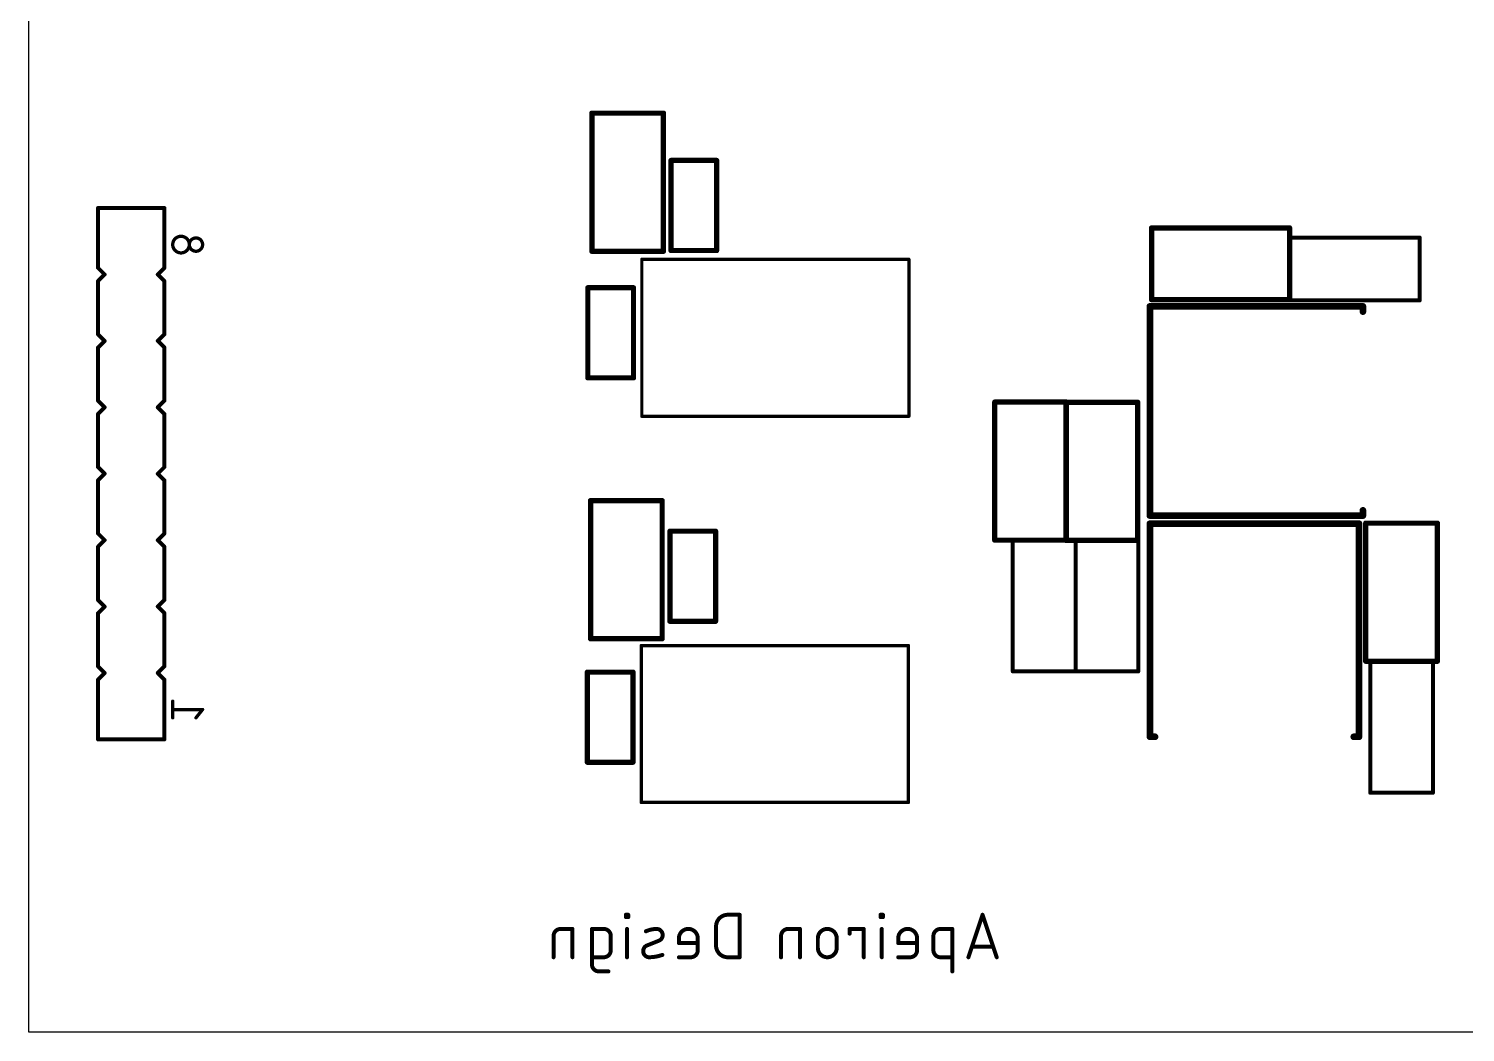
# Model space of a CAD drawing. Extents: x 0 to 96.5, y 0 to 86.8.
# Drawn here: x 0 to 54.9, y 0 to 38.4 of the extents above; entities that cross this region are included whole.
import ezdxf

# ---------------------------------------------------------------- set-up
doc = ezdxf.new("R2010")
doc.units = 0
doc.layers.add('22', color=20, linetype='CONTINUOUS')
doc.layers.add('3', color=63, linetype='CONTINUOUS')

msp = doc.modelspace()

# ---------------------------------------------------------------- linework, layer by layer
at = {"layer": '22'}
for points, const_width in [([(24.28, 35.15), (21.54, 35.15)], 0.2032), ([(21.54, 35.083), (21.54, 29.937)], 0.2032), ([(21.54, 35.15), (21.54, 35.083)], 0.15), ([(24.28, 29.87), (24.28, 35.083)], 0.2032), ([(24.28, 35.083), (24.28, 35.15)], 0.15), ([(26.313, 33.343), (24.567, 33.343)], 0.2), ([(24.567, 33.343), (24.567, 29.897)], 0.2), ([(26.313, 29.897), (26.313, 33.343)], 0.2), ([(2.65, 31.52), (5.19, 31.52)], 0.1524), ([(2.65, 29.234), (2.65, 31.52)], 0.1524), ([(5.19, 31.52), (5.19, 29.234)], 0.1524), ([(48.23, 30.76), (42.95, 30.76)], 0.2032), ([(42.95, 30.76), (42.95, 28.02)], 0.2032), ([(48.23, 28.02), (48.23, 30.76)], 0.2032), ([(53.21, 30.39), (48.21, 30.39)], 0.1524), ([(48.21, 30.39), (48.21, 27.99)], 0.1524), ([(53.21, 27.99), (53.21, 30.39)], 0.1524), ([(21.54, 29.87), (24.28, 29.87)], 0.2032), ([(21.54, 29.937), (21.54, 29.87)], 0.15), ([(24.567, 29.897), (26.313, 29.897)], 0.2), ([(2.904, 28.98), (2.65, 29.234)], 0.1524), ([(5.19, 29.234), (4.936, 28.98)], 0.1524), ([(23.452, 23.56), (23.452, 29.56)], 0.127), ([(23.452, 29.56), (33.668, 29.56)], 0.127), ([(33.668, 29.56), (33.668, 23.56)], 0.127), ([(2.65, 28.726), (2.904, 28.98)], 0.1524), ([(2.65, 26.694), (2.65, 28.726)], 0.1524), ([(4.936, 28.98), (5.19, 28.726)], 0.1524), ([(5.19, 28.726), (5.19, 26.694)], 0.1524), ([(23.133, 28.473), (21.387, 28.473)], 0.2), ([(21.387, 28.473), (21.387, 25.027)], 0.2), ([(23.133, 25.027), (23.133, 28.473)], 0.2), ([(42.95, 28.02), (48.23, 28.02)], 0.2032), ([(48.21, 27.99), (53.21, 27.99)], 0.1524), ([(51.035, 27.76), (42.885, 27.76)], 0.254), ([(42.885, 27.76), (42.885, 19.76)], 0.254), ([(51.035, 27.76), (51.035, 27.56)], 0.254), ([(2.904, 26.44), (2.65, 26.694)], 0.1524), ([(2.65, 26.186), (2.904, 26.44)], 0.1524), ([(5.19, 26.694), (4.936, 26.44)], 0.1524), ([(4.936, 26.44), (5.19, 26.186)], 0.1524), ([(2.65, 24.154), (2.65, 26.186)], 0.1524), ([(5.19, 26.186), (5.19, 24.154)], 0.1524), ([(21.387, 25.027), (23.133, 25.027)], 0.2), ([(2.904, 23.9), (2.65, 24.154)], 0.1524), ([(5.19, 24.154), (4.936, 23.9)], 0.1524), ([(36.9523, 24.1), (36.9523, 18.82)], 0.2032), ([(39.6923, 24.1), (36.9523, 24.1)], 0.2032), ([(39.6823, 24.09), (39.6823, 18.81)], 0.2032), ([(42.4223, 24.09), (39.6823, 24.09)], 0.2032), ([(39.6923, 18.82), (39.6923, 24.1)], 0.2032), ([(42.4223, 18.81), (42.4223, 24.09)], 0.2032), ([(2.65, 23.646), (2.904, 23.9)], 0.1524), ([(2.65, 21.614), (2.65, 23.646)], 0.1524), ([(4.936, 23.9), (5.19, 23.646)], 0.1524), ([(5.19, 23.646), (5.19, 21.614)], 0.1524), ([(33.668, 23.56), (23.452, 23.56)], 0.127), ([(2.904, 21.36), (2.65, 21.614)], 0.1524), ([(2.65, 21.106), (2.904, 21.36)], 0.1524), ([(5.19, 21.614), (4.936, 21.36)], 0.1524), ([(4.936, 21.36), (5.19, 21.106)], 0.1524), ([(2.65, 19.074), (2.65, 21.106)], 0.1524), ([(5.19, 21.106), (5.19, 19.074)], 0.1524), ([(24.23, 20.33), (21.49, 20.33)], 0.2032), ([(21.49, 20.263), (21.49, 15.117)], 0.2032), ([(21.49, 20.33), (21.49, 20.263)], 0.15), ([(24.23, 15.05), (24.23, 20.263)], 0.2032), ([(24.23, 20.263), (24.23, 20.33)], 0.15), ([(42.885, 19.76), (51.035, 19.76)], 0.254), ([(51.035, 19.76), (51.035, 19.96)], 0.254), ([(26.273, 19.163), (24.527, 19.163)], 0.2), ([(24.527, 19.163), (24.527, 15.717)], 0.2), ([(26.273, 15.717), (26.273, 19.163)], 0.2), ([(50.885, 19.45), (42.885, 19.45)], 0.254), ([(42.885, 19.45), (42.885, 11.3)], 0.254), ([(50.885, 11.3), (50.885, 19.45)], 0.254), ([(51.1427, 19.47), (51.1427, 14.19)], 0.2032), ([(53.8827, 19.47), (51.1427, 19.47)], 0.2032), ([(53.8827, 14.19), (53.8827, 19.47)], 0.2032), ([(2.904, 18.82), (2.65, 19.074)], 0.1524), ([(2.65, 18.566), (2.904, 18.82)], 0.1524), ([(5.19, 19.074), (4.936, 18.82)], 0.1524), ([(4.936, 18.82), (5.19, 18.566)], 0.1524), ([(36.9523, 18.82), (39.6923, 18.82)], 0.2032), ([(37.6423, 18.8), (37.6423, 13.8)], 0.1524), ([(40.0423, 18.8), (37.6423, 18.8)], 0.1524), ([(39.6823, 18.81), (42.4223, 18.81)], 0.2032), ([(40.0423, 18.8), (40.0423, 13.8)], 0.1524), ([(42.4423, 18.8), (40.0423, 18.8)], 0.1524), ([(40.0423, 13.8), (40.0423, 18.8)], 0.1524), ([(42.4423, 13.8), (42.4423, 18.8)], 0.1524), ([(2.65, 16.534), (2.65, 18.566)], 0.1524), ([(5.19, 18.566), (5.19, 16.534)], 0.1524), ([(2.904, 16.28), (2.65, 16.534)], 0.1524), ([(5.19, 16.534), (4.936, 16.28)], 0.1524), ([(2.65, 16.026), (2.904, 16.28)], 0.1524), ([(2.65, 13.994), (2.65, 16.026)], 0.1524), ([(4.936, 16.28), (5.19, 16.026)], 0.1524), ([(5.19, 16.026), (5.19, 13.994)], 0.1524), ([(24.527, 15.717), (26.273, 15.717)], 0.2), ([(21.49, 15.05), (24.23, 15.05)], 0.2032), ([(21.49, 15.117), (21.49, 15.05)], 0.15), ([(23.432, 8.79), (23.432, 14.79)], 0.127), ([(23.432, 14.79), (33.648, 14.79)], 0.127), ([(33.648, 14.79), (33.648, 8.79)], 0.127), ([(51.1427, 14.19), (53.8827, 14.19)], 0.2032), ([(2.904, 13.74), (2.65, 13.994)], 0.1524), ([(2.65, 13.486), (2.904, 13.74)], 0.1524), ([(5.19, 13.994), (4.936, 13.74)], 0.1524), ([(4.936, 13.74), (5.19, 13.486)], 0.1524), ([(23.113, 13.773), (21.367, 13.773)], 0.2), ([(21.367, 13.773), (21.367, 10.327)], 0.2), ([(23.113, 10.327), (23.113, 13.773)], 0.2), ([(37.6423, 13.8), (40.0423, 13.8)], 0.1524), ([(40.0423, 13.8), (42.4423, 13.8)], 0.1524), ([(51.3127, 14.16), (51.3127, 9.16)], 0.1524), ([(53.7127, 14.16), (51.3127, 14.16)], 0.1524), ([(53.7127, 9.16), (53.7127, 14.16)], 0.1524), ([(2.65, 11.2), (2.65, 13.486)], 0.1524), ([(5.19, 13.486), (5.19, 11.2)], 0.1524), ([(5.5075, 12.0255), (5.5075, 12.6605)], 0.127), ([(6.6505, 12.343), (5.5075, 12.343)], 0.127), ([(6.3965, 12.0255), (6.6505, 12.343)], 0.127), ([(5.19, 11.2), (2.65, 11.2)], 0.1524), ([(42.885, 11.3), (43.085, 11.3)], 0.254), ([(50.885, 11.3), (50.685, 11.3)], 0.254), ([(21.367, 10.327), (23.113, 10.327)], 0.2), ([(33.648, 8.79), (23.432, 8.79)], 0.127), ([(51.3127, 9.16), (53.7127, 9.16)], 0.1524), ([(22.9315, 4.4938), (22.8412, 4.4938)], 0.1524), ([(22.8412, 4.4938), (22.8412, 4.4035)], 0.1524), ([(22.8412, 4.4035), (22.9315, 4.4035)], 0.1524), ([(22.9315, 4.4035), (22.9315, 4.4938)], 0.1524), ([(27.1936, 4.4938), (26.742, 4.4938)], 0.1524), ([(27.1936, 2.8682), (27.1936, 4.4938)], 0.1524), ([(32.6749, 4.4938), (32.5846, 4.4938)], 0.1524), ([(32.5846, 4.4938), (32.5846, 4.4035)], 0.1524), ([(32.5846, 4.4035), (32.6749, 4.4035)], 0.1524), ([(32.6749, 4.4035), (32.6749, 4.4938)], 0.1524), ([(36.4855, 4.4938), (35.9436, 2.8682)], 0.1524), ([(37.0274, 2.8682), (36.4855, 4.4938)], 0.1524), ([(20.7987, 3.9519), (20.3471, 3.9519)], 0.1524), ([(20.7987, 2.8682), (20.7987, 3.9519)], 0.1524), ([(21.994, 3.9519), (21.5424, 3.9519)], 0.1524), ([(21.5424, 3.9519), (21.5424, 2.5973)], 0.1524), ([(22.8863, 2.8682), (22.8863, 3.9519)], 0.1524), ([(26.2905, 4.0422), (26.2905, 3.3198)], 0.1524), ([(29.5001, 3.9519), (29.0485, 3.9519)], 0.1524), ([(29.5001, 2.8682), (29.5001, 3.9519)], 0.1524), ([(31.9405, 3.9519), (31.3986, 3.9519)], 0.1524), ([(31.3986, 3.9519), (31.3986, 3.7713)], 0.1524), ([(31.9405, 2.8682), (31.9405, 3.9519)], 0.1524), ([(32.6298, 2.8682), (32.6298, 3.9519)], 0.1524), ([(35.3284, 3.9519), (34.8768, 3.9519)], 0.1524), ([(35.3284, 2.3263), (35.3284, 3.9519)], 0.1524), ([(20.0762, 3.681), (20.0762, 2.8682)], 0.1524), ([(22.2649, 3.1391), (22.2649, 3.681)], 0.1524), ([(23.6505, 3.3198), (24.1021, 3.5004)], 0.1524), ([(24.8698, 3.5907), (24.8698, 3.4101)], 0.1524), ([(24.8698, 3.4101), (25.5923, 3.4101)], 0.1524), ([(25.5923, 3.1391), (25.5923, 3.5907)], 0.1524), ([(28.7776, 3.681), (28.7776, 2.8682)], 0.1524), ([(30.1844, 3.5907), (30.1844, 3.2294)], 0.1524), ([(30.9069, 3.2294), (30.9069, 3.5907)], 0.1524), ([(33.2585, 3.5907), (33.2585, 3.4101)], 0.1524), ([(33.2585, 3.4101), (33.981, 3.4101)], 0.1524), ([(33.981, 3.1391), (33.981, 3.5907)], 0.1524), ([(34.6059, 3.681), (34.6059, 3.1391)], 0.1524), ([(36.0791, 3.2746), (36.8919, 3.2746)], 0.1524), ([(21.5424, 2.8682), (21.994, 2.8682)], 0.1524), ([(24.8698, 2.8682), (25.3213, 2.8682)], 0.1524), ([(26.742, 2.8682), (27.1936, 2.8682)], 0.1524), ([(33.2585, 2.8682), (33.7101, 2.8682)], 0.1524), ([(34.8768, 2.8682), (35.3284, 2.8682)], 0.1524), ([(21.8134, 2.3263), (22.1746, 2.3263)], 0.1524)]:
    msp.add_lwpolyline(points, dxfattribs=dict(at, const_width=const_width))
for points, const_width in [([(21.54, 35.2008, 1), (21.54, 35.0992)], 0.1016), ([(21.5908, 35.083, 1), (21.4892, 35.083)], 0.1016), ([(21.5775, 35.15, 1), (21.5025, 35.15)], 0.075), ([(24.3308, 35.083, 1), (24.2292, 35.083)], 0.1016), ([(24.3175, 35.15, 1), (24.2425, 35.15)], 0.075), ([(24.28, 35.0992, 1), (24.28, 35.2008)], 0.1016), ([(21.5025, 35.083, 1), (21.5775, 35.083)], 0.075), ([(24.2425, 35.083, 1), (24.3175, 35.083)], 0.075), ([(24.567, 33.393, 1), (24.567, 33.293)], 0.1), ([(24.617, 33.343, 1), (24.517, 33.343)], 0.1), ([(26.363, 33.343, 1), (26.263, 33.343)], 0.1), ([(26.313, 33.293, 1), (26.313, 33.393)], 0.1), ([(2.65, 31.5581, 1), (2.65, 31.4819)], 0.0762), ([(2.6881, 31.52, 1), (2.6119, 31.52)], 0.0762), ([(5.2281, 31.52, 1), (5.1519, 31.52)], 0.0762), ([(5.19, 31.4819, 1), (5.19, 31.5581)], 0.0762), ([(42.95, 30.8108, 1), (42.95, 30.7092)], 0.1016), ([(43.0008, 30.76, 1), (42.8992, 30.76)], 0.1016), ([(48.2808, 30.76, 1), (48.1792, 30.76)], 0.1016), ([(48.23, 30.7092, 1), (48.23, 30.8108)], 0.1016), ([(5.825, 30.4405, 1), (5.825, 29.8055)], 0.127), ([(5.825, 29.8055, 1), (5.825, 30.4405)], 0.127), ([(5.825, 30.4722, 1), (5.825, 30.4088)], 0.0635), ([(5.825, 30.4088, 1), (5.825, 30.4722)], 0.0635), ([(6.3965, 30.377, 1), (6.3965, 29.869)], 0.127), ([(6.3965, 29.869, 1), (6.3965, 30.377)], 0.127), ([(6.3965, 30.4088, 1), (6.3965, 30.3453)], 0.0635), ([(6.3965, 30.3453, 1), (6.3965, 30.4088)], 0.0635), ([(48.21, 30.4281, 1), (48.21, 30.3519)], 0.0762), ([(48.2481, 30.39, 1), (48.1719, 30.39)], 0.0762), ([(53.2481, 30.39, 1), (53.1719, 30.39)], 0.0762), ([(53.21, 30.3519, 1), (53.21, 30.4281)], 0.0762), ([(5.825, 29.8373, 1), (5.825, 29.7738)], 0.0635), ([(5.825, 29.7738, 1), (5.825, 29.8373)], 0.0635), ([(6.3965, 29.9007, 1), (6.3965, 29.8373)], 0.0635), ([(6.3965, 29.8373, 1), (6.3965, 29.9007)], 0.0635), ([(21.4892, 29.937, 1), (21.5908, 29.937)], 0.1016), ([(21.54, 29.9208, 1), (21.54, 29.8192)], 0.1016), ([(21.5775, 29.937, 1), (21.5025, 29.937)], 0.075), ([(21.5025, 29.87, 1), (21.5775, 29.87)], 0.075), ([(24.2292, 29.87, 1), (24.3308, 29.87)], 0.1016), ([(24.28, 29.8192, 1), (24.28, 29.9208)], 0.1016), ([(24.567, 29.947, 1), (24.567, 29.847)], 0.1), ([(24.517, 29.897, 1), (24.617, 29.897)], 0.1), ([(26.263, 29.897, 1), (26.363, 29.897)], 0.1), ([(26.313, 29.847, 1), (26.313, 29.947)], 0.1), ([(2.6119, 29.234, 1), (2.6881, 29.234)], 0.0762), ([(2.6769, 29.2609, 1), (2.6231, 29.2071)], 0.0762), ([(5.1519, 29.234, 1), (5.2281, 29.234)], 0.0762), ([(5.2169, 29.2071, 1), (5.1631, 29.2609)], 0.0762), ([(23.452, 29.5918, 1), (23.452, 29.5283)], 0.0635), ([(23.4838, 29.56, 1), (23.4203, 29.56)], 0.0635), ([(33.6998, 29.56, 1), (33.6362, 29.56)], 0.0635), ([(33.668, 29.5283, 1), (33.668, 29.5918)], 0.0635), ([(2.6881, 28.726, 1), (2.6119, 28.726)], 0.0762), ([(2.6231, 28.7529, 1), (2.6769, 28.6991)], 0.0762), ([(2.9309, 28.9531, 1), (2.8771, 29.0069)], 0.0762), ([(2.8771, 28.9531, 1), (2.9309, 29.0069)], 0.0762), ([(4.9629, 29.0069, 1), (4.9091, 28.9531)], 0.0762), ([(4.9091, 29.0069, 1), (4.9629, 28.9531)], 0.0762), ([(5.2281, 28.726, 1), (5.1519, 28.726)], 0.0762), ([(5.1631, 28.6991, 1), (5.2169, 28.7529)], 0.0762), ([(21.387, 28.523, 1), (21.387, 28.423)], 0.1), ([(21.437, 28.473, 1), (21.337, 28.473)], 0.1), ([(23.183, 28.473, 1), (23.083, 28.473)], 0.1), ([(23.133, 28.423, 1), (23.133, 28.523)], 0.1), ([(42.95, 28.0708, 1), (42.95, 27.9692)], 0.1016), ([(42.8992, 28.02, 1), (43.0008, 28.02)], 0.1016), ([(48.1792, 28.02, 1), (48.2808, 28.02)], 0.1016), ([(48.21, 28.0281, 1), (48.21, 27.9519)], 0.0762), ([(48.1719, 27.99, 1), (48.2481, 27.99)], 0.0762), ([(48.23, 27.9692, 1), (48.23, 28.0708)], 0.1016), ([(53.1719, 27.99, 1), (53.2481, 27.99)], 0.0762), ([(53.21, 27.9519, 1), (53.21, 28.0281)], 0.0762), ([(42.885, 27.8235, 1), (42.885, 27.6965)], 0.127), ([(42.9485, 27.76, 1), (42.8215, 27.76)], 0.127), ([(51.0985, 27.76, 1), (50.9715, 27.76)], 0.127), ([(50.9715, 27.56, 1), (51.0985, 27.56)], 0.127), ([(51.035, 27.6965, 1), (51.035, 27.8235)], 0.127), ([(2.6119, 26.694, 1), (2.6881, 26.694)], 0.0762), ([(2.6769, 26.7209, 1), (2.6231, 26.6671)], 0.0762), ([(2.9309, 26.4131, 1), (2.8771, 26.4669)], 0.0762), ([(2.8771, 26.4131, 1), (2.9309, 26.4669)], 0.0762), ([(4.9629, 26.4669, 1), (4.9091, 26.4131)], 0.0762), ([(4.9091, 26.4669, 1), (4.9629, 26.4131)], 0.0762), ([(5.1519, 26.694, 1), (5.2281, 26.694)], 0.0762), ([(5.2169, 26.6671, 1), (5.1631, 26.7209)], 0.0762), ([(2.6881, 26.186, 1), (2.6119, 26.186)], 0.0762), ([(2.6231, 26.2129, 1), (2.6769, 26.1591)], 0.0762), ([(5.2281, 26.186, 1), (5.1519, 26.186)], 0.0762), ([(5.1631, 26.1591, 1), (5.2169, 26.2129)], 0.0762), ([(21.387, 25.077, 1), (21.387, 24.977)], 0.1), ([(21.337, 25.027, 1), (21.437, 25.027)], 0.1), ([(23.083, 25.027, 1), (23.183, 25.027)], 0.1), ([(23.133, 24.977, 1), (23.133, 25.077)], 0.1), ([(2.6119, 24.154, 1), (2.6881, 24.154)], 0.0762), ([(2.6769, 24.1809, 1), (2.6231, 24.1271)], 0.0762), ([(5.1519, 24.154, 1), (5.2281, 24.154)], 0.0762), ([(5.2169, 24.1271, 1), (5.1631, 24.1809)], 0.0762), ([(37.0031, 24.1, 1), (36.9015, 24.1)], 0.1016), ([(36.9523, 24.1508, 1), (36.9523, 24.0492)], 0.1016), ([(39.7331, 24.09, 1), (39.6315, 24.09)], 0.1016), ([(39.6823, 24.1408, 1), (39.6823, 24.0392)], 0.1016), ([(39.7431, 24.1, 1), (39.6415, 24.1)], 0.1016), ([(39.6923, 24.0492, 1), (39.6923, 24.1508)], 0.1016), ([(42.4731, 24.09, 1), (42.3715, 24.09)], 0.1016), ([(42.4223, 24.0392, 1), (42.4223, 24.1408)], 0.1016), ([(2.6881, 23.646, 1), (2.6119, 23.646)], 0.0762), ([(2.6231, 23.6729, 1), (2.6769, 23.6191)], 0.0762), ([(2.9309, 23.8731, 1), (2.8771, 23.9269)], 0.0762), ([(2.8771, 23.8731, 1), (2.9309, 23.9269)], 0.0762), ([(4.9629, 23.9269, 1), (4.9091, 23.8731)], 0.0762), ([(4.9091, 23.9269, 1), (4.9629, 23.8731)], 0.0762), ([(5.2281, 23.646, 1), (5.1519, 23.646)], 0.0762), ([(5.1631, 23.6191, 1), (5.2169, 23.6729)], 0.0762), ([(23.452, 23.5918, 1), (23.452, 23.5283)], 0.0635), ([(23.4203, 23.56, 1), (23.4838, 23.56)], 0.0635), ([(33.6362, 23.56, 1), (33.6998, 23.56)], 0.0635), ([(33.668, 23.5283, 1), (33.668, 23.5918)], 0.0635), ([(2.6119, 21.614, 1), (2.6881, 21.614)], 0.0762), ([(2.6769, 21.6409, 1), (2.6231, 21.5871)], 0.0762), ([(2.9309, 21.3331, 1), (2.8771, 21.3869)], 0.0762), ([(4.9629, 21.3869, 1), (4.9091, 21.3331)], 0.0762), ([(5.1519, 21.614, 1), (5.2281, 21.614)], 0.0762), ([(5.2169, 21.5871, 1), (5.1631, 21.6409)], 0.0762), ([(2.6881, 21.106, 1), (2.6119, 21.106)], 0.0762), ([(2.6231, 21.1329, 1), (2.6769, 21.0791)], 0.0762), ([(2.8771, 21.3331, 1), (2.9309, 21.3869)], 0.0762), ([(4.9091, 21.3869, 1), (4.9629, 21.3331)], 0.0762), ([(5.2281, 21.106, 1), (5.1519, 21.106)], 0.0762), ([(5.1631, 21.0791, 1), (5.2169, 21.1329)], 0.0762), ([(21.49, 20.3808, 1), (21.49, 20.2792)], 0.1016), ([(21.5408, 20.263, 1), (21.4392, 20.263)], 0.1016), ([(21.5275, 20.33, 1), (21.4525, 20.33)], 0.075), ([(24.2808, 20.263, 1), (24.1792, 20.263)], 0.1016), ([(24.2675, 20.33, 1), (24.1925, 20.33)], 0.075), ([(24.23, 20.2792, 1), (24.23, 20.3808)], 0.1016), ([(21.4525, 20.263, 1), (21.5275, 20.263)], 0.075), ([(24.1925, 20.263, 1), (24.2675, 20.263)], 0.075), ([(42.885, 19.8235, 1), (42.885, 19.6965)], 0.127), ([(42.8215, 19.76, 1), (42.9485, 19.76)], 0.127), ([(51.0985, 19.96, 1), (50.9715, 19.96)], 0.127), ([(50.9715, 19.76, 1), (51.0985, 19.76)], 0.127), ([(51.035, 19.6965, 1), (51.035, 19.8235)], 0.127), ([(24.527, 19.213, 1), (24.527, 19.113)], 0.1), ([(24.577, 19.163, 1), (24.477, 19.163)], 0.1), ([(26.323, 19.163, 1), (26.223, 19.163)], 0.1), ([(26.273, 19.113, 1), (26.273, 19.213)], 0.1), ([(42.885, 19.5135, 1), (42.885, 19.3865)], 0.127), ([(42.9485, 19.45, 1), (42.8215, 19.45)], 0.127), ([(50.9485, 19.45, 1), (50.8215, 19.45)], 0.127), ([(50.885, 19.3865, 1), (50.885, 19.5135)], 0.127), ([(51.1935, 19.47, 1), (51.0919, 19.47)], 0.1016), ([(51.1427, 19.5208, 1), (51.1427, 19.4192)], 0.1016), ([(53.9335, 19.47, 1), (53.8319, 19.47)], 0.1016), ([(53.8827, 19.4192, 1), (53.8827, 19.5208)], 0.1016), ([(2.6119, 19.074, 1), (2.6881, 19.074)], 0.0762), ([(2.6769, 19.1009, 1), (2.6231, 19.0471)], 0.0762), ([(2.9309, 18.7931, 1), (2.8771, 18.8469)], 0.0762), ([(2.8771, 18.7931, 1), (2.9309, 18.8469)], 0.0762), ([(4.9629, 18.8469, 1), (4.9091, 18.7931)], 0.0762), ([(4.9091, 18.8469, 1), (4.9629, 18.7931)], 0.0762), ([(5.1519, 19.074, 1), (5.2281, 19.074)], 0.0762), ([(5.2169, 19.0471, 1), (5.1631, 19.1009)], 0.0762), ([(36.9523, 18.8708, 1), (36.9523, 18.7692)], 0.1016), ([(36.9015, 18.82, 1), (37.0031, 18.82)], 0.1016), ([(37.6804, 18.8, 1), (37.6042, 18.8)], 0.0762), ([(37.6423, 18.8381, 1), (37.6423, 18.7619)], 0.0762), ([(39.6823, 18.8608, 1), (39.6823, 18.7592)], 0.1016), ([(39.6315, 18.81, 1), (39.7331, 18.81)], 0.1016), ([(39.6415, 18.82, 1), (39.7431, 18.82)], 0.1016), ([(39.6923, 18.7692, 1), (39.6923, 18.8708)], 0.1016), ([(40.0804, 18.8, 1), (40.0042, 18.8)], 0.0762), ([(40.0423, 18.8381, 1), (40.0423, 18.7619)], 0.0762), ([(40.0804, 18.8, 1), (40.0042, 18.8)], 0.0762), ([(40.0423, 18.7619, 1), (40.0423, 18.8381)], 0.0762), ([(42.3715, 18.81, 1), (42.4731, 18.81)], 0.1016), ([(42.4804, 18.8, 1), (42.4042, 18.8)], 0.0762), ([(42.4223, 18.7592, 1), (42.4223, 18.8608)], 0.1016), ([(42.4423, 18.7619, 1), (42.4423, 18.8381)], 0.0762), ([(2.6881, 18.566, 1), (2.6119, 18.566)], 0.0762), ([(2.6231, 18.5929, 1), (2.6769, 18.5391)], 0.0762), ([(5.2281, 18.566, 1), (5.1519, 18.566)], 0.0762), ([(5.1631, 18.5391, 1), (5.2169, 18.5929)], 0.0762), ([(2.6119, 16.534, 1), (2.6881, 16.534)], 0.0762), ([(2.6769, 16.5609, 1), (2.6231, 16.5071)], 0.0762), ([(5.1519, 16.534, 1), (5.2281, 16.534)], 0.0762), ([(5.2169, 16.5071, 1), (5.1631, 16.5609)], 0.0762), ([(2.6881, 16.026, 1), (2.6119, 16.026)], 0.0762), ([(2.6231, 16.0529, 1), (2.6769, 15.9991)], 0.0762), ([(2.9309, 16.2531, 1), (2.8771, 16.3069)], 0.0762), ([(2.8771, 16.2531, 1), (2.9309, 16.3069)], 0.0762), ([(4.9629, 16.3069, 1), (4.9091, 16.2531)], 0.0762), ([(4.9091, 16.3069, 1), (4.9629, 16.2531)], 0.0762), ([(5.2281, 16.026, 1), (5.1519, 16.026)], 0.0762), ([(5.1631, 15.9991, 1), (5.2169, 16.0529)], 0.0762), ([(24.527, 15.767, 1), (24.527, 15.667)], 0.1), ([(24.477, 15.717, 1), (24.577, 15.717)], 0.1), ([(26.223, 15.717, 1), (26.323, 15.717)], 0.1), ([(26.273, 15.667, 1), (26.273, 15.767)], 0.1), ([(21.4392, 15.117, 1), (21.5408, 15.117)], 0.1016), ([(21.49, 15.1008, 1), (21.49, 14.9992)], 0.1016), ([(21.5275, 15.117, 1), (21.4525, 15.117)], 0.075), ([(21.4525, 15.05, 1), (21.5275, 15.05)], 0.075), ([(23.432, 14.8218, 1), (23.432, 14.7583)], 0.0635), ([(23.4638, 14.79, 1), (23.4003, 14.79)], 0.0635), ([(24.1792, 15.05, 1), (24.2808, 15.05)], 0.1016), ([(24.23, 14.9992, 1), (24.23, 15.1008)], 0.1016), ([(33.6798, 14.79, 1), (33.6163, 14.79)], 0.0635), ([(33.648, 14.7583, 1), (33.648, 14.8218)], 0.0635), ([(51.1427, 14.2408, 1), (51.1427, 14.1392)], 0.1016), ([(53.8827, 14.1392, 1), (53.8827, 14.2408)], 0.1016), ([(2.6119, 13.994, 1), (2.6881, 13.994)], 0.0762), ([(2.6769, 14.0209, 1), (2.6231, 13.9671)], 0.0762), ([(2.9309, 13.7131, 1), (2.8771, 13.7669)], 0.0762), ([(2.8771, 13.7131, 1), (2.9309, 13.7669)], 0.0762), ([(4.9629, 13.7669, 1), (4.9091, 13.7131)], 0.0762), ([(4.9091, 13.7669, 1), (4.9629, 13.7131)], 0.0762), ([(5.1519, 13.994, 1), (5.2281, 13.994)], 0.0762), ([(5.2169, 13.9671, 1), (5.1631, 14.0209)], 0.0762), ([(21.367, 13.823, 1), (21.367, 13.723)], 0.1), ([(21.417, 13.773, 1), (21.317, 13.773)], 0.1), ([(23.163, 13.773, 1), (23.063, 13.773)], 0.1), ([(23.113, 13.723, 1), (23.113, 13.823)], 0.1), ([(37.6423, 13.8381, 1), (37.6423, 13.7619)], 0.0762), ([(37.6042, 13.8, 1), (37.6804, 13.8)], 0.0762), ([(40.0423, 13.8381, 1), (40.0423, 13.7619)], 0.0762), ([(40.0042, 13.8, 1), (40.0804, 13.8)], 0.0762), ([(40.0042, 13.8, 1), (40.0804, 13.8)], 0.0762), ([(40.0423, 13.7619, 1), (40.0423, 13.8381)], 0.0762), ([(42.4042, 13.8, 1), (42.4804, 13.8)], 0.0762), ([(42.4423, 13.7619, 1), (42.4423, 13.8381)], 0.0762), ([(51.0919, 14.19, 1), (51.1935, 14.19)], 0.1016), ([(51.3508, 14.16, 1), (51.2746, 14.16)], 0.0762), ([(51.3127, 14.1981, 1), (51.3127, 14.1219)], 0.0762), ([(53.7508, 14.16, 1), (53.6746, 14.16)], 0.0762), ([(53.7127, 14.1219, 1), (53.7127, 14.1981)], 0.0762), ([(53.8319, 14.19, 1), (53.9335, 14.19)], 0.1016), ([(2.6881, 13.486, 1), (2.6119, 13.486)], 0.0762), ([(2.6231, 13.5129, 1), (2.6769, 13.4591)], 0.0762), ([(5.2281, 13.486, 1), (5.1519, 13.486)], 0.0762), ([(5.1631, 13.4591, 1), (5.2169, 13.5129)], 0.0762), ([(5.5393, 12.6605, 1), (5.4758, 12.6605)], 0.0635), ([(5.5075, 12.3748, 1), (5.5075, 12.3112)], 0.0635), ([(6.6753, 12.3232, 1), (6.6257, 12.3628)], 0.0635), ([(6.6505, 12.3112, 1), (6.6505, 12.3748)], 0.0635), ([(5.4758, 12.0255, 1), (5.5393, 12.0255)], 0.0635), ([(6.3717, 12.0453, 1), (6.4213, 12.0057)], 0.0635), ([(2.65, 11.2381, 1), (2.65, 11.1619)], 0.0762), ([(2.6119, 11.2, 1), (2.6881, 11.2)], 0.0762), ([(5.1519, 11.2, 1), (5.2281, 11.2)], 0.0762), ([(5.19, 11.1619, 1), (5.19, 11.2381)], 0.0762), ([(42.885, 11.3635, 1), (42.885, 11.2365)], 0.127), ([(42.8215, 11.3, 1), (42.9485, 11.3)], 0.127), ([(43.085, 11.2365, 1), (43.085, 11.3635)], 0.127), ([(50.685, 11.3635, 1), (50.685, 11.2365)], 0.127), ([(50.8215, 11.3, 1), (50.9485, 11.3)], 0.127), ([(50.885, 11.2365, 1), (50.885, 11.3635)], 0.127), ([(21.367, 10.377, 1), (21.367, 10.277)], 0.1), ([(21.317, 10.327, 1), (21.417, 10.327)], 0.1), ([(23.063, 10.327, 1), (23.163, 10.327)], 0.1), ([(23.113, 10.277, 1), (23.113, 10.377)], 0.1), ([(23.432, 8.8218, 1), (23.432, 8.7583)], 0.0635), ([(23.4003, 8.79, 1), (23.4638, 8.79)], 0.0635), ([(33.6163, 8.79, 1), (33.6798, 8.79)], 0.0635), ([(33.648, 8.7583, 1), (33.648, 8.8218)], 0.0635), ([(51.3127, 9.1981, 1), (51.3127, 9.1219)], 0.0762), ([(51.2746, 9.16, 1), (51.3508, 9.16)], 0.0762), ([(53.6746, 9.16, 1), (53.7508, 9.16)], 0.0762), ([(53.7127, 9.1219, 1), (53.7127, 9.1981)], 0.0762), ([(22.8412, 4.5319, 1), (22.8412, 4.4557)], 0.0762), ([(22.8793, 4.4938, 1), (22.8031, 4.4938)], 0.0762), ([(22.8412, 4.4416, 1), (22.8412, 4.3654)], 0.0762), ([(22.8031, 4.4035, 1), (22.8793, 4.4035)], 0.0762), ([(22.9696, 4.4938, 1), (22.8934, 4.4938)], 0.0762), ([(22.8934, 4.4035, 1), (22.9696, 4.4035)], 0.0762), ([(22.9315, 4.4557, 1), (22.9315, 4.5319)], 0.0762), ([(22.9315, 4.3654, 1), (22.9315, 4.4416)], 0.0762), ([(26.742, 4.4938, 0.4142), (26.2905, 4.0422)], 0.1524), ([(26.742, 4.5319, 1), (26.742, 4.4557)], 0.0762), ([(26.742, 4.4557, 1), (26.742, 4.5319)], 0.0762), ([(27.2317, 4.4938, 1), (27.1555, 4.4938)], 0.0762), ([(27.1936, 4.4557, 1), (27.1936, 4.5319)], 0.0762), ([(32.5846, 4.5319, 1), (32.5846, 4.4557)], 0.0762), ([(32.6227, 4.4938, 1), (32.5465, 4.4938)], 0.0762), ([(32.5846, 4.4416, 1), (32.5846, 4.3654)], 0.0762), ([(32.5465, 4.4035, 1), (32.6227, 4.4035)], 0.0762), ([(32.713, 4.4938, 1), (32.6368, 4.4938)], 0.0762), ([(32.6368, 4.4035, 1), (32.713, 4.4035)], 0.0762), ([(32.6749, 4.4557, 1), (32.6749, 4.5319)], 0.0762), ([(32.6749, 4.3654, 1), (32.6749, 4.4416)], 0.0762), ([(36.5216, 4.5058, 1), (36.4493, 4.4818)], 0.0762), ([(36.5216, 4.4818, 1), (36.4493, 4.5058)], 0.0762), ([(20.3471, 3.9519, 0.4142), (20.0762, 3.681)], 0.1524), ([(20.3471, 3.99, 1), (20.3471, 3.9138)], 0.0762), ([(20.3471, 3.9138, 1), (20.3471, 3.99)], 0.0762), ([(20.8368, 3.9519, 1), (20.7606, 3.9519)], 0.0762), ([(20.7987, 3.9138, 1), (20.7987, 3.99)], 0.0762), ([(21.5424, 3.99, 1), (21.5424, 3.9138)], 0.0762), ([(21.5805, 3.9519, 1), (21.5043, 3.9519)], 0.0762), ([(22.2649, 3.681, 0.4142), (21.994, 3.9519)], 0.1524), ([(21.994, 3.99, 1), (21.994, 3.9138)], 0.0762), ([(21.994, 3.9138, 1), (21.994, 3.99)], 0.0762), ([(22.9244, 3.9519, 1), (22.8482, 3.9519)], 0.0762), ([(23.5897, 3.8964, 1), (23.621, 3.8269)], 0.0762), ([(24.0118, 3.9519, 0.1025), (23.6054, 3.8616)], 0.1524), ([(24.0112, 3.99, 1), (24.0123, 3.9138)], 0.0762), ([(24.1021, 3.5004, 0.8318), (24.0118, 3.9519)], 0.1524), ([(24.0123, 3.9138, 1), (24.0112, 3.99)], 0.0762), ([(25.5923, 3.5907, 1), (24.8698, 3.5907)], 0.1524), ([(26.3286, 4.0422, 1), (26.2524, 4.0422)], 0.0762), ([(26.2524, 4.0422, 1), (26.3286, 4.0422)], 0.0762), ([(29.0485, 3.9519, 0.4142), (28.7776, 3.681)], 0.1524), ([(29.0485, 3.99, 1), (29.0485, 3.9138)], 0.0762), ([(29.0485, 3.9138, 1), (29.0485, 3.99)], 0.0762), ([(29.5382, 3.9519, 1), (29.462, 3.9519)], 0.0762), ([(29.5001, 3.9138, 1), (29.5001, 3.99)], 0.0762), ([(30.9069, 3.5907, 1), (30.1844, 3.5907)], 0.1524), ([(31.3986, 3.99, 1), (31.3986, 3.9138)], 0.0762), ([(31.4367, 3.9519, 1), (31.3605, 3.9519)], 0.0762), ([(31.9786, 3.9519, 1), (31.9024, 3.9519)], 0.0762), ([(31.9405, 3.9138, 1), (31.9405, 3.99)], 0.0762), ([(32.6679, 3.9519, 1), (32.5917, 3.9519)], 0.0762), ([(33.981, 3.5907, 1), (33.2585, 3.5907)], 0.1524), ([(34.8768, 3.9519, 0.4142), (34.6059, 3.681)], 0.1524), ([(34.8768, 3.99, 1), (34.8768, 3.9138)], 0.0762), ([(34.8768, 3.9138, 1), (34.8768, 3.99)], 0.0762), ([(35.3665, 3.9519, 1), (35.2903, 3.9519)], 0.0762), ([(35.3284, 3.9138, 1), (35.3284, 3.99)], 0.0762), ([(20.1143, 3.681, 1), (20.0381, 3.681)], 0.0762), ([(20.0381, 3.681, 1), (20.1143, 3.681)], 0.0762), ([(22.303, 3.681, 1), (22.2268, 3.681)], 0.0762), ([(22.2268, 3.681, 1), (22.303, 3.681)], 0.0762), ([(23.6505, 3.3198, 0.8318), (23.7408, 2.8682)], 0.1524), ([(23.6364, 3.3551, 1), (23.6647, 3.2844)], 0.0762), ([(23.6647, 3.2844, 1), (23.6364, 3.3551)], 0.0762), ([(24.0879, 3.5358, 1), (24.1162, 3.465)], 0.0762), ([(24.1162, 3.465, 1), (24.0879, 3.5357)], 0.0762), ([(24.9079, 3.5907, 1), (24.8317, 3.5907)], 0.0762), ([(24.8317, 3.5907, 1), (24.9079, 3.5907)], 0.0762), ([(24.8698, 3.4482, 1), (24.8698, 3.372)], 0.0762), ([(24.8317, 3.4101, 1), (24.9079, 3.4101)], 0.0762), ([(25.6304, 3.5907, 1), (25.5542, 3.5907)], 0.0762), ([(25.5542, 3.5907, 1), (25.6304, 3.5907)], 0.0762), ([(25.5923, 3.372, 1), (25.5923, 3.4482)], 0.0762), ([(26.2905, 3.3198, 0.4142), (26.742, 2.8682)], 0.1524), ([(26.3286, 3.3198, 1), (26.2524, 3.3198)], 0.0762), ([(26.2524, 3.3198, 1), (26.3286, 3.3198)], 0.0762), ([(28.8157, 3.681, 1), (28.7395, 3.681)], 0.0762), ([(28.7395, 3.681, 1), (28.8157, 3.681)], 0.0762), ([(30.2225, 3.5907, 1), (30.1463, 3.5907)], 0.0762), ([(30.1463, 3.5907, 1), (30.2225, 3.5907)], 0.0762), ([(30.1844, 3.2294, 1), (30.9069, 3.2294)], 0.1524), ([(30.2225, 3.2294, 1), (30.1463, 3.2294)], 0.0762), ([(30.945, 3.5907, 1), (30.8688, 3.5907)], 0.0762), ([(30.8688, 3.5907, 1), (30.945, 3.5907)], 0.0762), ([(30.945, 3.2294, 1), (30.8688, 3.2294)], 0.0762), ([(31.3605, 3.7713, 1), (31.4367, 3.7713)], 0.0762), ([(33.2966, 3.5907, 1), (33.2204, 3.5907)], 0.0762), ([(33.2204, 3.5907, 1), (33.2966, 3.5907)], 0.0762), ([(33.2585, 3.4482, 1), (33.2585, 3.372)], 0.0762), ([(33.2204, 3.4101, 1), (33.2966, 3.4101)], 0.0762), ([(34.0191, 3.5907, 1), (33.9429, 3.5907)], 0.0762), ([(33.9429, 3.5907, 1), (34.0191, 3.5907)], 0.0762), ([(33.981, 3.372, 1), (33.981, 3.4482)], 0.0762), ([(34.644, 3.681, 1), (34.5678, 3.681)], 0.0762), ([(34.5678, 3.681, 1), (34.644, 3.681)], 0.0762), ([(36.0791, 3.3127, 1), (36.0791, 3.2365)], 0.0762), ([(36.8919, 3.2365, 1), (36.8919, 3.3127)], 0.0762), ([(20.0381, 2.8682, 1), (20.1143, 2.8682)], 0.0762), ([(20.7606, 2.8682, 1), (20.8368, 2.8682)], 0.0762), ([(21.5424, 2.9063, 1), (21.5424, 2.8301)], 0.0762), ([(21.994, 2.8682, 0.4142), (22.2649, 3.1391)], 0.1524), ([(21.994, 2.9063, 1), (21.994, 2.8301)], 0.0762), ([(21.994, 2.8301, 1), (21.994, 2.9063)], 0.0762), ([(22.303, 3.1391, 1), (22.2268, 3.1391)], 0.0762), ([(22.2268, 3.1391, 1), (22.303, 3.1391)], 0.0762), ([(22.8482, 2.8682, 1), (22.9244, 2.8682)], 0.0762), ([(23.7408, 2.8682, 0.083), (24.2376, 2.9585)], 0.1524), ([(23.7403, 2.9063, 1), (23.7414, 2.8301)], 0.0762), ([(23.7414, 2.8301, 1), (23.7403, 2.9063)], 0.0762), ([(24.2505, 2.9227, 1), (24.2247, 2.9944)], 0.0762), ([(24.8698, 2.9063, 1), (24.8698, 2.8301)], 0.0762), ([(25.3213, 2.8682, 0.4142), (25.5923, 3.1391)], 0.1524), ([(25.3213, 2.9063, 1), (25.3213, 2.8301)], 0.0762), ([(25.3213, 2.8301, 1), (25.3213, 2.9063)], 0.0762), ([(25.6304, 3.1391, 1), (25.5542, 3.1391)], 0.0762), ([(25.5542, 3.1391, 1), (25.6304, 3.1391)], 0.0762), ([(26.742, 2.9063, 1), (26.742, 2.8301)], 0.0762), ([(26.742, 2.8301, 1), (26.742, 2.9063)], 0.0762), ([(27.1555, 2.8682, 1), (27.2317, 2.8682)], 0.0762), ([(27.1936, 2.8301, 1), (27.1936, 2.9063)], 0.0762), ([(28.7395, 2.8682, 1), (28.8157, 2.8682)], 0.0762), ([(29.462, 2.8682, 1), (29.5382, 2.8682)], 0.0762), ([(30.1463, 3.2294, 1), (30.2225, 3.2294)], 0.0762), ([(30.8688, 3.2294, 1), (30.945, 3.2294)], 0.0762), ([(31.9024, 2.8682, 1), (31.9786, 2.8682)], 0.0762), ([(32.5917, 2.8682, 1), (32.6679, 2.8682)], 0.0762), ([(33.2585, 2.9063, 1), (33.2585, 2.8301)], 0.0762), ([(33.7101, 2.8682, 0.4142), (33.981, 3.1391)], 0.1524), ([(33.7101, 2.9063, 1), (33.7101, 2.8301)], 0.0762), ([(33.7101, 2.8301, 1), (33.7101, 2.9063)], 0.0762), ([(34.0191, 3.1391, 1), (33.9429, 3.1391)], 0.0762), ([(33.9429, 3.1391, 1), (34.0191, 3.1391)], 0.0762), ([(34.6059, 3.1391, 0.4142), (34.8768, 2.8682)], 0.1524), ([(34.644, 3.1391, 1), (34.5678, 3.1391)], 0.0762), ([(34.5678, 3.1391, 1), (34.644, 3.1391)], 0.0762), ([(34.8768, 2.9063, 1), (34.8768, 2.8301)], 0.0762), ([(34.8768, 2.8301, 1), (34.8768, 2.9063)], 0.0762), ([(35.3284, 2.8301, 1), (35.3284, 2.9063)], 0.0762), ([(35.9075, 2.8802, 1), (35.9798, 2.8562)], 0.0762), ([(36.9912, 2.8562, 1), (37.0635, 2.8802)], 0.0762), ([(21.5424, 2.5973, 0.4142), (21.8134, 2.3263)], 0.1524), ([(21.5805, 2.5973, 1), (21.5043, 2.5973)], 0.0762), ([(21.5043, 2.5973, 1), (21.5805, 2.5973)], 0.0762), ([(21.8134, 2.3644, 1), (21.8134, 2.2882)], 0.0762), ([(21.8134, 2.2882, 1), (21.8134, 2.3644)], 0.0762), ([(22.1746, 2.2882, 1), (22.1746, 2.3644)], 0.0762), ([(35.2903, 2.3263, 1), (35.3665, 2.3263)], 0.0762)]:
    msp.add_lwpolyline(points, format="xyb", dxfattribs=dict(at, const_width=const_width))
at = {"layer": '3'}
for p, q in [((0, 0), (0, 86.77)), ((96.53, 0), (0, 0))]:
    msp.add_line(p, q, dxfattribs=at)

doc.saveas('drawing.dxf')
